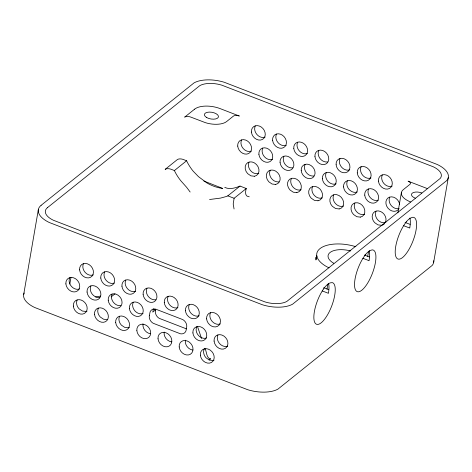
<?xml version="1.0" encoding="UTF-8"?>
<svg xmlns="http://www.w3.org/2000/svg" width="472" height="472" viewBox="0 0 472 472"><rect width="100%" height="100%" fill="white"/><g stroke="black" fill="none" stroke-linecap="round" stroke-linejoin="round"><path stroke-width="0.71" d="M224.743 187.337C229.534 189.844 235.386 187.974 240.03 186.074L246.278 188.523C245.298 191.667 244.596 196.541 249.24 196.794M23.677 294.558L38.35 209.603M69.815 284.038L70.942 277.512M153.199 308.889L155.607 309.821L155.347 311.844A6.685 5.422 51.3 0 0 159.294 318.382L186.493 328.878M246.278 188.523L234.112 198.281L233.203 204.016L234.059 208.966M316.73 255.317L315.927 259.948L316.588 256.373M326.996 289.177L327.863 284.162M367.67 256.591L368.538 251.564M397.884 212.872L401.389 192.57M433.65 262.397L448.323 177.442M153.323 309.372L152.757 312.104L155.607 309.821M316.269 257.334L315.674 258.166L316.989 256.573M186.605 160.763L183.272 159.477A4.454 2.118 9.8 0 0 177.33 159.601L165.129 169.383A4.454 2.118 9.8 0 1 171.07 169.259L174.41 170.551L186.605 160.763L187.166 161.973A42.321 34.32 51.3 0 0 193.195 171.2L198.441 176.611L206.99 183.006A42.321 34.32 51.3 0 0 219.881 187.986L222.695 188.434L203.851 181.024M209.562 199.514L220.542 198.093L226.477 196.464L227.828 195.856L240.03 186.074M111.121 296.917L114.991 293.814M209.072 359.971L210.648 358.708L210.134 358.938C206.069 357.546 206.854 351.298 204.83 348.265M100.548 296.086L95.58 297.006M107.079 319.632L103.533 319.196L100.241 316.989A7.794 6.325 51.3 0 1 98.371 308.163M427.248 188.558L408.103 181.165A4.454 2.118 9.8 0 1 409.979 184.304L403.265 189.691A17.375 8.266 9.8 0 0 410.575 201.933M405.07 222.436L409.041 223.964A4.454 2.118 9.8 0 0 410.121 224.3M403.548 225.657L409.737 228.047L409.82 227.651A22.272 7.593 -68.9 0 0 409.891 218.052M227.828 195.856L234.112 198.281M364.39 255.057L368.361 256.591A4.454 2.118 9.8 0 0 369.44 256.921M362.868 258.278L369.063 260.674L369.139 260.273A22.272 7.593 -68.9 0 0 369.216 250.673M323.715 287.678L327.686 289.212A4.454 2.118 9.8 0 0 328.766 289.548M322.193 290.905L328.382 293.295L328.465 292.9A22.272 7.593 -68.9 0 0 328.536 283.3M190.145 192.015L186.582 187.254L180.994 180.982A42.321 34.32 51.3 0 1 174.97 171.761L174.41 170.551M197.544 326.612L201.544 338.489M329.049 267.872A29.276 13.924 9.8 0 1 320.051 248.561A29.276 13.924 9.8 0 1 355.87 246.72M333.745 263.276A17.818 8.472 9.8 0 1 330.294 252.296A17.818 8.472 9.8 0 1 350.578 250.962M384.432 223.781A7.794 6.325 51.3 0 1 381.506 225.292L377.93 224.878L374.668 222.648A7.794 6.325 51.3 0 1 373.393 212.872A7.794 6.325 51.3 0 1 382.532 212.671A7.794 6.325 51.3 0 1 385.4 222.418M385.854 222.383A7.794 6.325 51.3 0 1 377.694 219.793A7.794 6.325 51.3 0 1 376.048 211.208M155.677 299.738A7.794 6.325 51.3 0 1 148.184 296.316A7.794 6.325 51.3 0 1 146.969 288.262M135.606 291.265A7.794 6.325 51.3 0 1 127.44 288.675A7.794 6.325 51.3 0 1 125.8 280.091M272.55 159.318A7.794 6.325 51.3 0 1 264.391 156.728A7.794 6.325 51.3 0 1 262.745 148.149M292.622 167.79A7.794 6.325 51.3 0 1 285.129 164.374A7.794 6.325 51.3 0 1 283.914 156.32M265.093 137.116A7.794 6.325 51.3 0 1 256.933 134.526A7.794 6.325 51.3 0 1 255.293 125.941M251.381 151.146A7.794 6.325 51.3 0 1 243.222 148.556A7.794 6.325 51.3 0 1 241.575 139.977M349.776 169.802A7.794 6.325 51.3 0 1 341.61 167.206A7.794 6.325 51.3 0 1 339.97 158.627M307.431 153.459A7.794 6.325 51.3 0 1 299.272 150.869A7.794 6.325 51.3 0 1 297.631 142.284M322.346 197.868A7.794 6.325 51.3 0 1 314.187 195.278A7.794 6.325 51.3 0 1 312.541 186.694M399.111 208.382A7.794 6.325 51.3 0 1 388.078 208.282A7.794 6.325 51.3 0 1 389.488 197.148A7.794 6.325 51.3 0 1 399.637 204.252M301.171 189.697A7.794 6.325 51.3 0 1 293.012 187.107A7.794 6.325 51.3 0 1 291.372 178.522M343.516 206.04A7.794 6.325 51.3 0 1 335.356 203.45A7.794 6.325 51.3 0 1 333.71 194.865M286.262 145.287A7.794 6.325 51.3 0 1 278.102 142.697A7.794 6.325 51.3 0 1 276.462 134.113M327.509 161.925A7.794 6.325 51.3 0 1 320.01 158.509A7.794 6.325 51.3 0 1 318.801 150.456M364.685 214.211A7.794 6.325 51.3 0 1 356.525 211.621A7.794 6.325 51.3 0 1 354.879 203.037M336.058 183.832A7.794 6.325 51.3 0 1 327.898 181.242A7.794 6.325 51.3 0 1 326.252 172.663M313.797 175.962A7.794 6.325 51.3 0 1 306.298 172.545A7.794 6.325 51.3 0 1 305.083 164.492M392.114 186.139A7.794 6.325 51.3 0 1 383.954 183.549A7.794 6.325 51.3 0 1 382.308 174.97M370.945 177.973A7.794 6.325 51.3 0 1 362.785 175.377A7.794 6.325 51.3 0 1 361.139 166.799M357.227 192.004A7.794 6.325 51.3 0 1 349.068 189.414A7.794 6.325 51.3 0 1 347.421 180.835M378.397 200.175A7.794 6.325 51.3 0 1 370.237 197.585A7.794 6.325 51.3 0 1 368.591 189.007M398.474 208.648A7.794 6.325 51.3 0 1 390.975 205.232A7.794 6.325 51.3 0 1 389.76 197.178M214.022 360.189A7.794 6.325 51.3 0 1 212.925 360.49L209.379 360.047L206.087 357.847A7.794 6.325 51.3 0 1 204.217 349.014M129.346 327.503A7.794 6.325 51.3 0 1 128.248 327.804L124.702 327.367L121.41 325.161A7.794 6.325 51.3 0 1 119.54 316.334M87.007 311.16A7.794 6.325 51.3 0 1 85.91 311.461L82.364 311.024L79.072 308.818A7.794 6.325 51.3 0 1 77.201 299.991M220.282 323.951A7.794 6.325 51.3 0 1 212.123 321.361A7.794 6.325 51.3 0 1 210.477 312.777M199.113 315.78A7.794 6.325 51.3 0 1 190.953 313.19A7.794 6.325 51.3 0 1 189.307 304.605M177.944 307.608A7.794 6.325 51.3 0 1 169.784 305.018A7.794 6.325 51.3 0 1 168.138 296.434M114.43 283.094A7.794 6.325 51.3 0 1 106.271 280.504A7.794 6.325 51.3 0 1 104.631 271.925M93.261 274.922A7.794 6.325 51.3 0 1 85.102 272.332A7.794 6.325 51.3 0 1 83.461 263.754M79.55 288.958A7.794 6.325 51.3 0 1 71.39 286.362A7.794 6.325 51.3 0 1 69.744 277.784M99.627 297.425A7.794 6.325 51.3 0 1 92.129 294.009A7.794 6.325 51.3 0 1 90.913 285.955M120.797 305.596A7.794 6.325 51.3 0 1 113.298 302.18A7.794 6.325 51.3 0 1 112.082 294.127M143.057 313.467A7.794 6.325 51.3 0 1 134.898 310.877A7.794 6.325 51.3 0 1 133.251 302.298M206.565 337.981A7.794 6.325 51.3 0 1 198.405 335.391A7.794 6.325 51.3 0 1 196.759 326.813M227.734 346.153A7.794 6.325 51.3 0 1 219.574 343.563A7.794 6.325 51.3 0 1 217.928 334.984M415.254 198.181A7.127 3.392 9.8 0 1 412.251 193.154A7.127 3.392 9.8 0 1 421.762 192.959M150.503 333.728A7.794 6.325 51.3 0 1 143.022 323.88M171.672 341.899A7.794 6.325 51.3 0 1 164.191 332.052M192.841 350.071A7.794 6.325 51.3 0 1 185.36 340.223M278.911 181.826A7.794 6.325 51.3 0 1 271.412 178.404A7.794 6.325 51.3 0 1 270.202 170.351M258.833 173.354A7.794 6.325 51.3 0 1 250.673 170.764A7.794 6.325 51.3 0 1 249.033 162.185M24.19 292.988A26.302 12.508 9.8 0 0 34.668 307.484L247.765 389.736A26.302 12.508 9.8 0 0 277.961 389.111L432.181 265.429A26.302 12.508 9.8 0 0 433.727 260.756M149.329 315.738L149.246 316.736A6.685 5.422 51.3 0 0 153.193 323.279L180.392 333.775A6.685 5.422 51.3 0 0 185.962 330.907L186.782 326.152A6.685 5.422 51.3 0 0 182.835 319.615L155.636 309.119A6.685 5.422 51.3 0 0 150.066 311.986L149.329 315.738M323.473 288.958L322.352 290.823A22.272 7.593 -68.9 0 0 314.612 322.122A22.272 7.593 -68.9 0 0 330.193 309.632A22.272 7.593 -68.9 0 0 332.518 282.669L331.255 282.716A22.272 7.593 -68.9 0 0 323.473 288.958M365.552 254.514L364.413 256.125A22.272 7.593 -68.9 0 0 355.127 289.065A22.272 7.593 -68.9 0 0 371.263 276.126A22.272 7.593 -68.9 0 0 372.196 249.883L370.815 250.29A22.272 7.593 -68.9 0 0 365.552 254.514M406.227 221.893L405.094 223.504A22.272 7.593 -68.9 0 0 395.807 256.443A22.272 7.593 -68.9 0 0 411.938 243.505A22.272 7.593 -68.9 0 0 412.876 217.262L411.49 217.669A22.272 7.593 -68.9 0 0 406.227 221.893M47.442 207.668L46.457 208.63A19.157 9.11 9.8 0 0 53.389 220.253L264.857 301.873A19.157 9.11 9.8 0 0 286.846 301.419L440.223 178.416A19.157 9.11 9.8 0 0 433.284 166.793L221.84 85.178A19.157 9.11 9.8 0 0 199.839 85.621L47.442 207.668M41.111 205.32L39.819 206.571A26.302 12.508 9.8 0 0 49.342 222.53L262.438 304.782A26.302 12.508 9.8 0 0 292.634 304.157L446.854 180.475A26.302 12.508 9.8 0 0 437.332 164.516L224.265 82.27A26.302 12.508 9.8 0 0 194.057 82.877L41.111 205.32M194.623 109.156L184.664 117.144A4.454 2.118 9.8 0 1 190.6 117.021L205.55 122.714A17.375 8.266 9.8 0 0 226.666 121.522L233.374 116.141A4.454 2.118 9.8 0 1 239.316 116.018L220.17 108.625A19.157 9.11 9.8 0 0 194.623 109.156M254.485 176.262L250.909 175.85L247.652 173.625A7.794 6.325 51.3 0 1 247.593 162.722A7.794 6.325 51.3 0 1 258.066 166.769A7.794 6.325 51.3 0 1 254.485 176.262M275.654 184.434L272.084 184.021L268.822 181.797A7.794 6.325 51.3 0 1 268.763 170.893A7.794 6.325 51.3 0 1 279.235 174.941A7.794 6.325 51.3 0 1 275.654 184.434M296.829 192.605L293.254 192.192L289.991 189.968A7.794 6.325 51.3 0 1 289.932 179.065A7.794 6.325 51.3 0 1 300.404 183.112A7.794 6.325 51.3 0 1 296.829 192.605M317.998 200.777L314.423 200.364L311.16 198.14A7.794 6.325 51.3 0 1 311.101 187.237A7.794 6.325 51.3 0 1 321.574 191.284A7.794 6.325 51.3 0 1 317.998 200.777M339.167 208.948L335.592 208.535L332.329 206.305A7.794 6.325 51.3 0 1 332.27 195.408A7.794 6.325 51.3 0 1 342.743 199.455A7.794 6.325 51.3 0 1 339.167 208.948M360.337 217.12L356.761 216.707L353.498 214.477A7.794 6.325 51.3 0 1 353.439 203.579A7.794 6.325 51.3 0 1 363.912 207.627A7.794 6.325 51.3 0 1 360.337 217.12M143.11 294.375A7.794 6.325 51.3 0 0 154.025 301.815A7.794 6.325 51.3 0 0 152.916 289.33A7.794 6.325 51.3 0 0 143.11 294.375M100.772 278.032A7.794 6.325 51.3 0 0 111.687 285.477A7.794 6.325 51.3 0 0 110.572 272.987A7.794 6.325 51.3 0 0 100.772 278.032M258.886 154.255A7.794 6.325 51.3 0 0 269.801 161.701A7.794 6.325 51.3 0 0 268.692 149.211A7.794 6.325 51.3 0 0 258.886 154.255M280.055 162.427A7.794 6.325 51.3 0 0 290.97 169.873A7.794 6.325 51.3 0 0 289.861 157.382A7.794 6.325 51.3 0 0 280.055 162.427M121.941 286.203A7.794 6.325 51.3 0 0 132.856 293.643A7.794 6.325 51.3 0 0 131.747 281.159A7.794 6.325 51.3 0 0 121.941 286.203M237.717 146.084A7.794 6.325 51.3 0 0 248.632 153.53A7.794 6.325 51.3 0 0 247.523 141.04A7.794 6.325 51.3 0 0 237.717 146.084M251.434 132.054A7.794 6.325 51.3 0 0 262.349 139.494A7.794 6.325 51.3 0 0 261.234 127.009A7.794 6.325 51.3 0 0 251.434 132.054M336.111 164.734A7.794 6.325 51.3 0 0 347.026 172.18A7.794 6.325 51.3 0 0 345.911 159.689A7.794 6.325 51.3 0 0 336.111 164.734M293.773 148.391A7.794 6.325 51.3 0 0 304.688 155.837A7.794 6.325 51.3 0 0 303.573 143.352A7.794 6.325 51.3 0 0 293.773 148.391M314.942 156.562A7.794 6.325 51.3 0 0 325.857 164.008A7.794 6.325 51.3 0 0 324.742 151.518A7.794 6.325 51.3 0 0 314.942 156.562M272.604 140.219A7.794 6.325 51.3 0 0 283.519 147.665A7.794 6.325 51.3 0 0 282.403 135.181A7.794 6.325 51.3 0 0 272.604 140.219M322.394 178.77A7.794 6.325 51.3 0 0 333.315 186.216A7.794 6.325 51.3 0 0 332.199 173.725A7.794 6.325 51.3 0 0 322.394 178.77M301.224 170.598A7.794 6.325 51.3 0 0 312.139 178.044A7.794 6.325 51.3 0 0 311.03 165.554A7.794 6.325 51.3 0 0 301.224 170.598M357.28 172.905A7.794 6.325 51.3 0 0 368.195 180.351A7.794 6.325 51.3 0 0 367.086 167.861A7.794 6.325 51.3 0 0 357.28 172.905M378.45 181.077A7.794 6.325 51.3 0 0 389.365 188.523A7.794 6.325 51.3 0 0 388.255 176.032A7.794 6.325 51.3 0 0 378.45 181.077M364.732 195.113A7.794 6.325 51.3 0 0 375.653 202.559A7.794 6.325 51.3 0 0 374.538 190.068A7.794 6.325 51.3 0 0 364.732 195.113M343.563 186.941A7.794 6.325 51.3 0 0 354.484 194.387A7.794 6.325 51.3 0 0 353.369 181.897A7.794 6.325 51.3 0 0 343.563 186.941M206.618 318.883A7.794 6.325 51.3 0 0 217.533 326.329A7.794 6.325 51.3 0 0 216.424 313.845A7.794 6.325 51.3 0 0 206.618 318.883M185.449 310.718A7.794 6.325 51.3 0 0 196.364 318.157A7.794 6.325 51.3 0 0 195.255 305.673A7.794 6.325 51.3 0 0 185.449 310.718M164.28 302.546A7.794 6.325 51.3 0 0 175.195 309.986A7.794 6.325 51.3 0 0 174.085 297.502A7.794 6.325 51.3 0 0 164.28 302.546M79.603 269.86A7.794 6.325 51.3 0 0 90.518 277.306A7.794 6.325 51.3 0 0 89.403 264.816A7.794 6.325 51.3 0 0 79.603 269.86M65.885 283.89A7.794 6.325 51.3 0 0 76.8 291.336A7.794 6.325 51.3 0 0 75.691 278.846A7.794 6.325 51.3 0 0 65.885 283.89M87.055 292.062A7.794 6.325 51.3 0 0 97.975 299.508A7.794 6.325 51.3 0 0 96.86 287.017A7.794 6.325 51.3 0 0 87.055 292.062M108.224 300.233A7.794 6.325 51.3 0 0 119.145 307.679A7.794 6.325 51.3 0 0 118.029 295.189A7.794 6.325 51.3 0 0 108.224 300.233M136.85 330.612A7.794 6.325 51.3 0 0 147.765 338.058A7.794 6.325 51.3 0 0 146.656 325.568A7.794 6.325 51.3 0 0 136.85 330.612M129.393 308.405A7.794 6.325 51.3 0 0 140.314 315.851A7.794 6.325 51.3 0 0 139.199 303.36A7.794 6.325 51.3 0 0 129.393 308.405M192.906 332.919A7.794 6.325 51.3 0 0 203.821 340.365A7.794 6.325 51.3 0 0 202.706 327.875A7.794 6.325 51.3 0 0 192.906 332.919M214.076 341.091A7.794 6.325 51.3 0 0 224.991 348.537A7.794 6.325 51.3 0 0 223.875 336.046A7.794 6.325 51.3 0 0 214.076 341.091M158.02 338.784A7.794 6.325 51.3 0 0 168.935 346.23A7.794 6.325 51.3 0 0 167.825 333.739A7.794 6.325 51.3 0 0 158.02 338.784M179.189 346.955A7.794 6.325 51.3 0 0 190.104 354.401A7.794 6.325 51.3 0 0 188.995 341.911A7.794 6.325 51.3 0 0 179.189 346.955M73.343 306.098A7.794 6.325 51.3 0 0 84.258 313.544A7.794 6.325 51.3 0 0 83.149 301.053A7.794 6.325 51.3 0 0 73.343 306.098M115.681 322.441A7.794 6.325 51.3 0 0 126.596 329.887A7.794 6.325 51.3 0 0 125.487 317.396A7.794 6.325 51.3 0 0 115.681 322.441M94.512 314.269A7.794 6.325 51.3 0 0 105.427 321.715A7.794 6.325 51.3 0 0 104.318 309.225A7.794 6.325 51.3 0 0 94.512 314.269M200.358 355.127A7.794 6.325 51.3 0 0 211.273 362.573A7.794 6.325 51.3 0 0 210.164 350.082A7.794 6.325 51.3 0 0 200.358 355.127M206.665 117.534A7.127 3.392 9.8 0 0 218.306 117.292A7.127 3.392 9.8 0 0 209.308 112.088A7.127 3.392 9.8 0 0 206.665 117.534"/></g></svg>
